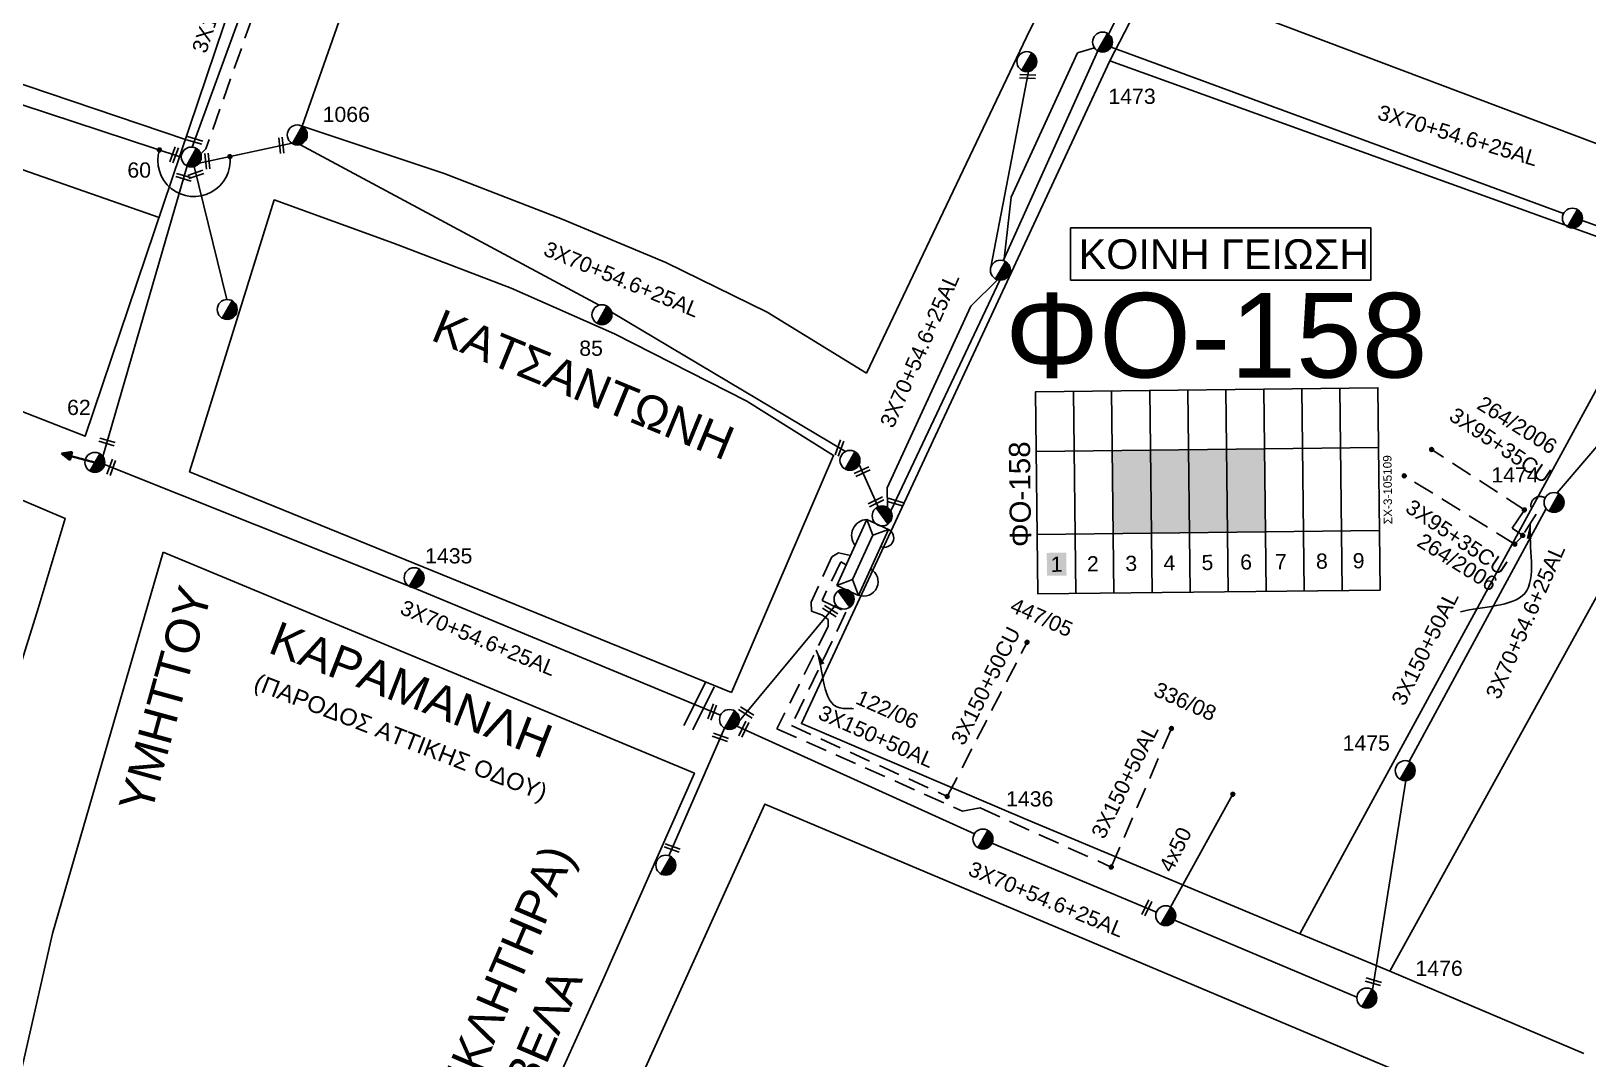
# Model space of a CAD drawing. Header units: millimetres. Extents: x 5016 to 7282, y 2879 to 3911.
# Drawn here: x 5852.1 to 6036.2, y 3244.1 to 3365.6 of the extents above; entities that cross this region are included whole.
import ezdxf
from ezdxf.enums import TextEntityAlignment as Align

# ---------------------------------------------------------------- set-up
doc = ezdxf.new("R2010")
doc.units = ezdxf.units.MM
doc.linetypes.add('DASHED', pattern=[19.05, 12.7, -6.35])
for name, color, linetype in [('Άγνωστα', 7, 'Continuous'), ('Ασφαλειοκιβώτια Χ.Τ 9 αναχωρήσεων', 7, 'Continuous'), ('Γέφυρες Εναέριου Δικτύου', 7, 'Continuous'), ('Επίτονοι', 7, 'Continuous'), ('Επιγραφές - Σχήματα', 7, 'Continuous'), ('Καλώδια ΧΤ   3x150+50AL', 7, 'DASHED'), ('Καλώδια ΧΤ   3x150+50CU', 7, 'DASHED'), ('Καλώδια ΧΤ   3x95+35 CU', 7, 'DASHED'), ('Μηχανική τομή', 7, 'Continuous'), ('Στύλος ΦΜ', 7, 'Continuous'), ('Στύλος ΦΜ @ 1', 7, 'Continuous'), ('Συνδέσεις', 7, 'Continuous'), ('Συνεστραμμένα ΧΤ   3x70+54.6+25 AL', 7, 'SYN_LINE'), ('Τομή', 7, 'Continuous'), ('Υποσταθμός εναέριος 2 στύλων', 7, 'Continuous'), ('Υποσταθμός πόλεως', 7, 'Continuous'), ('Υπόβαθρο ΔΕΗ', 7, 'Continuous'), ('Υπόγεια καλώδια Δικτύου ΧΤ και Παρ. ΧΤ - 3X150+70 AL', 7, 'DASHED')]:
    doc.layers.add(name, color=color, linetype=linetype)
doc.styles.get("Standard").update_dxf_attribs({"font": 'ARIAL.TTF'})
doc.linetypes.add('SYN_LINE', pattern='A,0.5,-0.0001,["/\\/\\/\\/",Standard,S=0.1,R=0,X=0,Y=-0.05],-0.25', length=0.7501)
doc.dimstyles.new('ISO-25', dxfattribs={"dimtxt": 2.5, "dimasz": 1.8, "dimexe": 1.25, "dimexo": 0.625, "dimtad": 1, "dimtxsty": 'Standard', "dimcen": 1.8, "dimadec": 0, "dimazin": 0, "dimtfac": 1, "dimtmove": 0, "dimatfit": 3, "dimfxl": 1.25, "dimarcsym": 0})

# ---------------------------------------------------------------- blocks, each defined once
blk = doc.blocks.new('ΥΠΑΡΧΩΝ ΤΣΙΜΕΝΤΕΝΙΟΣ ΣΤΥΛΟΣ')
at = {"layer": 'Στύλος ΦΜ'}
blk.add_hatch(color=7, dxfattribs=at).paths.add_polyline_path([(-1.29, -2.28, 0.574793), (2.62, 0, 0.268822), (1.3, 2.27)])
at = {"layer": 'Στύλος ΦΜ', "color": 7}
blk.add_line((-1.29, -2.28), (1.3, 2.27), dxfattribs=at)
blk.add_circle((0, 0), 2.62, dxfattribs=at)
at = {"layer": 'Στύλος ΦΜ', "flags": 4}
for tag, p in [('ΑΡΙΘΜΟΣ', (-4.68, 8.05)), ('ΤΥΠΟΣ', (-4.91, 3.03))]:
    blk.add_attdef(tag, p, '', height=4, dxfattribs=at)
blk = doc.blocks.new('ΥΠΟΣΤΑΘΜΟΣ ΕΝΑΕΡΙΟΣ ΕΠΙ 2 ΣΤΥΛΩΝ')
at = {"layer": 'Υποσταθμός εναέριος 2 στύλων', "linetype": 'Continuous'}
for points in [[(-11.97, -2.11, 0.574793), (-8.45, -0.07, 0.268822), (-9.64, 1.98)], [(9.68, -2.15, 0.574793), (13.19, -0.1, 0.268822), (12.01, 1.95)]]:
    blk.add_hatch(color=256, dxfattribs=at).paths.add_polyline_path(points)
for p, q in [((-11.97, -2.11), (-9.64, 1.98)), ((9.68, -2.15), (12.01, 1.95))]:
    blk.add_line(p, q, dxfattribs=at)
for centre in [(-10.81, -0.07), (10.84, -0.1)]:
    blk.add_circle(centre, 2.36, dxfattribs=at)
at = {"layer": 'Υποσταθμός πόλεως', "linetype": 'Continuous', "ltscale": 40}
blk.add_lwpolyline([(-8.57, 2.82), (8.57, 2.82), (8.57, -2.82), (-8.57, -2.82)], close=True, dxfattribs=at)
for points in [[(-5.75, 0), (-8.57, 2.82)], [(-8.57, -2.82), (-5.75, 0)], [(-5.75, 0), (5.75, 0)], [(5.75, 0), (8.57, 2.82)], [(8.57, -2.82), (5.75, 0)]]:
    blk.add_lwpolyline(points, dxfattribs=at)
at = {"layer": 'Υποσταθμός εναέριος 2 στύλων', "ltscale": 40, "flags": 1}
for tag, p in [('ΜΕΤΑΣΧΗΜΑΤΙΣΜΟΣ', (14.09, 2.51)), ('ΙΣΧΥΣ', (14.07, -0.28)), ('ΑΡΙΘΜΟΣ', (14.19, -3))]:
    blk.add_attdef(tag, p, '', height=1.8, dxfattribs=at)
blk = doc.blocks.new('ΕΠΙΤΟΝΟΣ')
at = {"layer": 'Επίτονοι', "lineweight": 40, "ltscale": 40}
blk.add_hatch(color=256, dxfattribs=at).paths.add_polyline_path([(-1.13, 6.47), (0, 9.1), (1.13, 6.47)])
for p, q in [((-1.13, 6.47), (0, 9.1)), ((0, 9.1), (1.13, 6.47)), ((1.13, 6.47), (-1.13, 6.47)), ((-1.13, 6.47), (0, 6.47)), ((0, 6.47), (0, 0))]:
    blk.add_line(p, q, dxfattribs=at)
blk = doc.blocks.new('ΑΣΦΑΛΕΙΟΚΙΒΩΤΙΟ ΥΠΟΣΤΑΘΜΟΥ 9 ΑΝΑΧΩΡΗΣΕΩΝ')
at = {"layer": 'Ασφαλειοκιβώτια Χ.Τ 9 αναχωρήσεων', "ltscale": 40}
for p, q in [((-23.8, 40.36), (24.02, 40.36)), ((-9.72, 40.36), (-9.72, -40.64)), ((9.94, 40.36), (9.94, -40.64)), ((-23.8, 31.36), (24.02, 31.36)), ((-23.8, 22.36), (24.02, 22.36)), ((-23.8, 13.36), (24.02, 13.36)), ((-23.8, 4.36), (24.02, 4.36)), ((-23.8, -4.64), (24.02, -4.64)), ((-23.8, -13.64), (24.02, -13.64)), ((-23.8, -22.64), (24.02, -22.64)), ((-23.8, -31.64), (24.02, -31.64))]:
    blk.add_line(p, q, dxfattribs=at)
at = {"layer": 'Ασφαλειοκιβώτια Χ.Τ 9 αναχωρήσεων'}
blk.add_lwpolyline([(-23.8, -40.64), (24.02, -40.64), (24.02, 40.36), (-23.8, 40.36)], close=True, dxfattribs=at)
for s, p in [('1', (-18.61, 37.24)), ('2', (-18.61, 28.67)), ('3', (-18.61, 19.6)), ('4', (-18.61, 10.58)), ('5', (-18.61, 1.57)), ('6', (-18.61, -7.57)), ('7', (-18.61, -15.81)), ('8', (-18.61, -25.5)), ('9', (-18.61, -34.19))]:
    blk.add_text(s, height=3.6, rotation=270, dxfattribs=at).set_placement(p)
at = {"layer": 'Ασφαλειοκιβώτια Χ.Τ 9 αναχωρήσεων', "ltscale": 40}
for tag, height, p in [('ΟΝΟΜΑ', 5, (-0.16, 44.31)), ('ΚΕΙΜΕΝΟ 1', 2, (17.06, 35.59)), ('ΚΕΙΜΕΝΟ 2', 2, (17.06, 26.88)), ('ΚΕΙΜΕΝΟ 3', 2, (17.06, 17.69)), ('ΚΕΙΜΕΝΟ 4', 2, (17.06, 8.71)), ('ΚΕΙΜΕΝΟ 5', 2, (17.06, -0.13)), ('ΚΕΙΜΕΝΟ 6', 2, (17.06, -9.05)), ('ΚΕΙΜΕΝΟ 7', 2, (17.06, -18.13)), ('ΚΕΙΜΕΝΟ 8', 2, (17.06, -26.85)), ('ΚΕΙΜΕΝΟ 9', 2, (17.06, -35.99)), ('ΣΧ', 2, (-0.1, -42.64))]:
    blk.add_attdef(tag, text='', height=height, dxfattribs=at).set_placement(p, align=Align.MIDDLE_CENTER)
blk = doc.blocks.new('ΜΗΧΑΝΙΚΗ ΤΟΜΗ')
at = {"layer": 'Μηχανική τομή', "ltscale": 40}
for p, q in [((-1.89, 0.78), (1.89, 0.78)), ((1.89, 0), (-1.89, 0))]:
    blk.add_line(p, q, dxfattribs=at)
blk = doc.blocks.new('ΤΟΜΗ')
at = {"layer": 'Τομή', "ltscale": 40}
for p, q in [((-5.68, 0), (5.68, 0)), ((5.68, -2.33), (-5.68, -2.33))]:
    blk.add_line(p, q, dxfattribs=at)
blk = doc.blocks.new('_ΣΥΝΔΕΣΗ')
at = {"layer": 'Συνδέσεις', "linetype": 'SYN_LINE', "ltscale": 40}
blk.add_hatch(color=256, dxfattribs=at).paths.add_polyline_path([(0.5, -0.01, 1), (-0.5, -0.01, 1)])
at = {"layer": 'Συνδέσεις'}
blk.add_circle((0, -0.01), 0.5, dxfattribs=at)

msp = doc.modelspace()

# ---------------------------------------------------------------- hatches: boundary and pattern name
at = {"layer": 'Ασφαλειοκιβώτια Χ.Τ 9 αναχωρήσεων', "lineweight": -3}
for color, points in [(6, [(5984.46, 3316.05), (5979.96, 3315.99), (5980.08, 3306.17), (5984.58, 3306.22)]), (27, [(5988.96, 3316.1), (5984.46, 3316.05), (5984.58, 3306.22), (5989.08, 3306.27)]), (5, [(5993.46, 3316.15), (5988.96, 3316.1), (5989.08, 3306.27), (5993.58, 3306.33)]), (2, [(5997.96, 3316.2), (5993.46, 3316.15), (5993.58, 3306.33), (5998.07, 3306.38)]), (62, [(5972.24, 3301.18), (5974.55, 3301.2), (5974.51, 3303.91), (5972.21, 3303.89)])]:
    msp.add_hatch(color=color, dxfattribs=at).paths.add_polyline_path(points)

# ---------------------------------------------------------------- linework, layer by layer
at = {"layer": 'Άγνωστα', "linetype": 'SYN_LINE', "lineweight": -3, "ltscale": 20}
msp.add_lwpolyline([(5871.38, 3349.57), (5875.26, 3333.85)], dxfattribs=at)
at = {"layer": 'Άγνωστα', "color": 27, "linetype": 'SYN_LINE', "lineweight": -3, "ltscale": 20}
msp.add_lwpolyline([(5986.86, 3262.01), (5994.22, 3275.35)], dxfattribs=at)
at = {"layer": 'Γέφυρες Εναέριου Δικτύου', "lineweight": -3}
msp.add_arc((5871.37, 3350.29), 4.28, 162.9985, 6.2377, dxfattribs=at)
at = {"layer": 'Επιγραφές - Σχήματα', "color": 190, "lineweight": -3}
msp.add_lwpolyline([(5975.03, 3336.14), (6010.54, 3336.14), (6010.54, 3342.32), (5975.03, 3342.32)], close=True, dxfattribs=at)
at = {"layer": 'Καλώδια ΧΤ   3x150+50AL', "color": 5, "lineweight": -3, "ltscale": 0.2}
msp.add_lwpolyline([(6031.15, 3310.39, 1.063173), (6030.09, 3308.45), (6028.49, 3305.96), (6027.57, 3304.92)], format="xyb", dxfattribs=at)
at = {"layer": 'Καλώδια ΧΤ   3x150+50AL', "color": 2, "lineweight": -3, "ltscale": 0.2}
msp.add_lwpolyline([(5949.01, 3303.57), (5947.58, 3303.9), (5946.78, 3303.41), (5944.35, 3298.05), (5944.41, 3296.98), (5945.69, 3296.51), (5946.35, 3296.02), (5946.37, 3295.19), (5940.31, 3283.1), (5962.24, 3273.36), (5964.34, 3273.72), (5979.84, 3266.74), (5986.95, 3283.12)], dxfattribs=at)
at = {"layer": 'Καλώδια ΧΤ   3x150+50CU', "color": 6, "lineweight": -3, "ltscale": 0.2}
msp.add_lwpolyline([(5948.51, 3302.49), (5947.85, 3302.81), (5945.64, 3298.27), (5948.47, 3296.88), (5942.02, 3283.47), (5960.44, 3275.09), (5969.88, 3293.32)], dxfattribs=at)
at = {"layer": 'Καλώδια ΧΤ   3x95+35 CU', "color": 5, "lineweight": -3, "ltscale": 0.2}
for points in [[(6028.49, 3305.96), (6027.24, 3306.79), (6028.69, 3308.97), (6017.72, 3316.11)], [(6027.57, 3304.92), (6014.49, 3313.01)]]:
    msp.add_lwpolyline(points, dxfattribs=at)
at = {"layer": 'Συνεστραμμένα ΧΤ   3x70+54.6+25 AL', "color": 62, "lineweight": -3, "ltscale": 20}
for points in [[(5979.5, 3365.24), (5998.54, 3402.88)], [(5977.87, 3363.59), (5975.85, 3363.01), (5968.02, 3345.94), (5967.16, 3338.65)], [(5965.61, 3337.68), (5970.07, 3360.82)], [(5966.37, 3336.19), (5963.22, 3333.06), (5953.34, 3311.59), (5953.38, 3309.26)]]:
    msp.add_lwpolyline(points, dxfattribs=at)
at = {"layer": 'Συνεστραμμένα ΧΤ   3x70+54.6+25 AL', "color": 5, "lineweight": -3, "ltscale": 20}
for points in [[(5871.14, 3351.88), (5882.52, 3383.01)], [(6033.32, 3344.01), (5979.81, 3363.67)], [(5967.06, 3338.44), (5978.24, 3363.26)], [(5869.87, 3350.69), (5841.42, 3360.02)], [(5871.98, 3349.98), (5882.96, 3352.32)], [(5883.88, 3352.17), (5919.28, 3333.18)], [(6054.08, 3336.53), (6035.51, 3343.2)], [(5953.77, 3308.84), (5966.65, 3336.14)], [(6032.57, 3310.97), (6053.63, 3335.58)], [(5920.74, 3332.37), (5948.42, 3315.89)], [(6015.08, 3279.21), (6031.25, 3309.14)], [(6010.72, 3252.23), (6014.68, 3276.96)], [(5987.33, 3260.46), (6008.89, 3251.34)]]:
    msp.add_lwpolyline(points, dxfattribs=at)
at = {"layer": 'Συνεστραμμένα ΧΤ   3x70+54.6+25 AL', "color": 6, "lineweight": -3, "ltscale": 20}
for points in [[(5860.59, 3315.3), (5870.56, 3349.64)], [(5860.8, 3314.32), (5896.72, 3299.99)], [(5897.26, 3299.78), (5933.62, 3284.68)]]:
    msp.add_lwpolyline(points, dxfattribs=at)
at = {"layer": 'Συνεστραμμένα ΧΤ   3x70+54.6+25 AL', "color": 62, "lineweight": -3, "ltscale": 5}
msp.add_lwpolyline([(5950.01, 3314.33), (5952.29, 3309.35)], dxfattribs=at)
at = {"layer": 'Συνεστραμμένα ΧΤ   3x70+54.6+25 AL', "color": 27, "lineweight": -3, "ltscale": 20}
for points in [[(5935.85, 3283.99), (5947.27, 3297.75)], [(5934.11, 3283.17), (5927.53, 3268.08)], [(5935.58, 3283.41), (5963.66, 3270.67)], [(5965.73, 3269.57), (5985.18, 3261.42)]]:
    msp.add_lwpolyline(points, dxfattribs=at)
at = {"layer": 'Συνεστραμμένα ΧΤ   3x70+54.6+25 AL', "color": 5, "lineweight": -3, "ltscale": 20}
msp.add_arc((5951.03, 3305.95), 1.89, 92.3959, 218.5936, dxfattribs=at)
at = {"layer": 'Συνεστραμμένα ΧΤ   3x70+54.6+25 AL', "color": 62, "lineweight": -3, "ltscale": 20}
msp.add_arc((5952.98, 3305.67), 1.13, 249.1988, 61.7908, dxfattribs=at)
at = {"layer": 'Συνεστραμμένα ΧΤ   3x70+54.6+25 AL', "color": 27, "lineweight": -3, "ltscale": 20}
msp.add_arc((5950.55, 3300.49), 1.72, 249.7649, 61.2246, dxfattribs=at)
at = {"layer": 'Υπόβαθρο ΔΕΗ', "lineweight": -3}
for points in [[(5821.7, 3420.22), (5885.14, 3396.65), (5858.52, 3317.68), (5796.23, 3342.01), (5741.81, 3361.44), (5708.74, 3373.51), (5682.71, 3381.79), (5657.3, 3388.73), (5639.81, 3392.87), (5634.14, 3394.22), (5640.18, 3424.11), (5645.03, 3456.49), (5647.05, 3483.13), (5660.26, 3478.47), (5703.58, 3462.34), (5759.79, 3442.54)], [(5852.93, 3297.32), (5856.14, 3307.97), (5825.85, 3320.85), (5791.76, 3333.72), (5762.76, 3343.42), (5732.94, 3355.14), (5704.6, 3364.83), (5679.25, 3372.96), (5658.18, 3378.92), (5631.65, 3385.17), (5623.3, 3344.72), (5640.31, 3340.82), (5658.32, 3335.97), (5684.82, 3328.01), (5724.1, 3313.97), (5770.72, 3297.32), (5844.82, 3271.43)]]:
    msp.add_lwpolyline(points, close=True, dxfattribs=at)
for points in [[(6035.72, 3244.7), (6012.77, 3254.44), (6002.13, 3258.85), (6002.13, 3258.85), (5969.53, 3272.49), (5943.2, 3283.71), (5979.67, 3362.06), (5984.84, 3372.09), (6028.57, 3464.67), (6028.57, 3464.67), (6088.96, 3417.06), (6088.96, 3417.06), (6050.46, 3347.3), (5984.84, 3372.09)], [(5950.91, 3325.14), (5970.22, 3365.7), (5975.37, 3375.89), (5998.33, 3421.87), (5981.91, 3427.82), (5967.14, 3433.4), (5936.99, 3442.91), (5915.69, 3450.03), (5901.02, 3402.92), (5901.02, 3402.92)], [(5870.35, 3352.77), (5814.02, 3371.84), (5829.21, 3417.43)], [(5897.43, 3392.18), (5897.43, 3392.18), (5884.17, 3354.33), (5900.94, 3348.73), (5914.9, 3343.35), (5927.18, 3338.21), (5939.14, 3332.34), (5950.91, 3325.14)], [(5804.47, 3338.79), (5812.42, 3362.71), (5867.24, 3343.56)], [(6002.13, 3258.85), (6045.46, 3338.33), (5979.67, 3362.06)], [(5934.95, 3287.38), (5947.01, 3315.42), (5936.74, 3321.82), (5921.09, 3329.78), (5908.88, 3335.17), (5894.97, 3340.5), (5880.86, 3345.62), (5870.85, 3313.48), (5934.95, 3287.38)], [(6012.77, 3254.44), (6012.77, 3254.44), (6057.06, 3334.61), (6133.06, 3304.22), (6111.72, 3273.64)], [(5867.72, 3303.98), (5854.63, 3258.89), (5845.85, 3220.35), (5897.07, 3203.35), (5919.66, 3253.28), (5930.55, 3277.82), (5867.72, 3303.98)], [(6030.89, 3235.34), (5938.87, 3274.18), (5905.49, 3200.51)]]:
    msp.add_lwpolyline(points, dxfattribs=at)
at = {"layer": 'Υπόγεια καλώδια Δικτύου ΧΤ και Παρ. ΧΤ - 3X150+70 AL', "color": 6, "lineweight": -3, "ltscale": 0.2}
msp.add_lwpolyline([(5893.92, 3410.8), (5895.95, 3409.5), (5891.26, 3395.59), (5889.6, 3394.63), (5885.69, 3382.6), (5883.33, 3381.5), (5872.77, 3351.68), (5872.17, 3351.06)], dxfattribs=at)

# ---------------------------------------------------------------- block references
at = {"layer": 'Ασφαλειοκιβώτια Χ.Τ 9 αναχωρήσεων', "lineweight": -3, "xscale": 0.4999999999999793, "yscale": 0.4999999999999793, "zscale": 0.4999999999999793, "rotation": 90.6663238648241}
msp.add_blockref('ΑΣΦΑΛΕΙΟΚΙΒΩΤΙΟ ΥΠΟΣΤΑΘΜΟΥ 9 ΑΝΑΧΩΡΗΣΕΩΝ', (5991.2, 3311.16), dxfattribs=at).add_auto_attribs({'ΟΝΟΜΑ': 'ΦΟ-158', 'ΣΧ': 'ΣΧ-3-105109'})
at = {"layer": 'Επίτονοι', "lineweight": -3, "xscale": 0.4499999999997791, "yscale": 0.4499999999997791, "zscale": 0.4499999999997791, "rotation": 75.02547498416611}
msp.add_blockref('ΕΠΙΤΟΝΟΣ', (5859.65, 3314.59), dxfattribs=at)
at = {"layer": 'Μηχανική τομή', "lineweight": -3}
for p, xscale, yscale, zscale, rotation in [((5969.96, 3360.4), 0.4999999999995798, 0.4999999999995798, 0.4999999999995798, 177.4090516559465), ((5871.5, 3352.85), 0.4999999999997242, 0.4999999999997242, 0.4999999999997242, 163.6064413830408), ((5881.89, 3352.09), 0.4999999999998831, 0.4999999999998831, 0.4999999999998831, 96.49003268302424), ((5868.84, 3351.03), 0.4999999999997563, 0.4999999999997563, 0.4999999999997563, 250.0283012664212), ((5873.14, 3350.23), 0.4999999999998831, 0.4999999999998831, 0.4999999999998831, 96.49003268302424), ((5870.22, 3348.49), 0.4999999999997242, 0.4999999999997242, 0.4999999999997242, 163.6064413830408), ((5871.65, 3348.45), 0.4999999999998667, 0.4999999999998667, 0.4999999999998667, 19.17587648010361), ((5861.14, 3317.19), 0.4999999999997242, 0.4999999999997242, 0.4999999999997242, 163.6064413830408), ((5947.87, 3316.22), 0.4999999999999274, 0.4999999999999274, 0.4999999999999274, 69.52911085228503), ((5861.77, 3313.93), 0.4999999999999274, 0.4999999999999274, 0.4999999999999274, 69.52911085228503), ((5950.31, 3313.67), 0.4999999999997705, 0.4999999999997705, 0.4999999999997705, 205.3012711080179), ((5951.94, 3310.1), 0.4999999999997705, 0.4999999999997705, 0.4999999999997705, 205.3012711080179), ((5954.36, 3310.08), 0.4999999999997242, 0.4999999999997242, 0.4999999999997242, 163.6064413830408), ((5946.51, 3296.84), 0.4999999999998945, 0.4999999999998945, 0.4999999999998945, 327.9525859615873), ((5932.83, 3285.01), 0.4999999999999274, 0.4999999999999274, 0.4999999999999274, 69.52911085228503), ((5936.57, 3284.85), 0.4999999999998945, 0.4999999999998945, 0.4999999999998945, 327.9525859615873), ((5933.55, 3281.88), 0.4999999999998687, 0.4999999999998687, 0.4999999999998687, 340.4518800096341), ((5936.57, 3282.96), 0.4999999999999261, 0.4999999999999261, 0.4999999999999261, 64.91135785582311), ((5927.84, 3268.8), 0.4999999999998687, 0.4999999999998687, 0.4999999999998687, 340.4518800096341), ((5984.22, 3261.82), 0.4999999999999261, 0.4999999999999261, 0.4999999999999261, 64.91135785582311), ((6010.9, 3253.36), 0.4999999999997242, 0.4999999999997242, 0.4999999999997242, 163.6064413830408)]:
    msp.add_blockref('ΜΗΧΑΝΙΚΗ ΤΟΜΗ', p, dxfattribs=dict(at, xscale=xscale, yscale=yscale, zscale=zscale, rotation=rotation))
at = {"layer": 'Στύλος ΦΜ @ 1', "lineweight": -3, "ltscale": 40}
ref = msp.add_blockref('ΥΠΑΡΧΩΝ ΤΣΙΜΕΝΤΕΝΙΟΣ ΣΤΥΛΟΣ', (5978.81, 3364.29), dxfattribs=dict(at, xscale=0.4499999999998181, yscale=0.4499999999998181, zscale=0.4499999999998181))
ref.add_attrib('ΤΥΠΟΣ', '1473', (5979.5, 3356.98), dxfattribs={"layer": 'Στύλος ΦΜ', "height": 1.8, "flags": 4})
at = {"layer": 'Στύλος ΦΜ @ 1', "lineweight": -3, "ltscale": 40, "xscale": 0.4499999999998181, "yscale": 0.4499999999998181, "zscale": 0.4499999999998181}
for p in [(5969.85, 3361.98), (6034.37, 3343.47), (5966.73, 3337.32), (5875.3, 3332.67), (5948.94, 3314.83), (5934.69, 3284.19), (5927.16, 3266.96), (5986.28, 3260.99)]:
    msp.add_blockref('ΥΠΑΡΧΩΝ ΤΣΙΜΕΝΤΕΝΙΟΣ ΣΤΥΛΟΣ', p, dxfattribs=at)
at = {"layer": 'Στύλος ΦΜ @ 1', "lineweight": -3, "ltscale": 40}
ref = msp.add_blockref('ΥΠΑΡΧΩΝ ΤΣΙΜΕΝΤΕΝΙΟΣ ΣΤΥΛΟΣ', (5883.58, 3353.31), dxfattribs=dict(at, xscale=0.4499999999998181, yscale=0.4499999999998181, zscale=0.4499999999998181))
ref.add_attrib('ΤΥΠΟΣ', '1066', (5886.58, 3354.84), dxfattribs={"layer": 'Στύλος ΦΜ', "height": 1.8, "flags": 4})
ref = msp.add_blockref('ΥΠΑΡΧΩΝ ΤΣΙΜΕΝΤΕΝΙΟΣ ΣΤΥΛΟΣ', (5871.05, 3350.7), dxfattribs=dict(at, xscale=0.4499999999998181, yscale=0.4499999999998181, zscale=0.4499999999998181))
ref.add_attrib('ΤΥΠΟΣ', '60', (5863.49, 3348.26), dxfattribs={"layer": 'Στύλος ΦΜ', "height": 1.8, "flags": 4})
ref = msp.add_blockref('ΥΠΑΡΧΩΝ ΤΣΙΜΕΝΤΕΝΙΟΣ ΣΤΥΛΟΣ', (5919.61, 3332.05), dxfattribs=dict(at, xscale=0.4499999999998181, yscale=0.4499999999998181, zscale=0.4499999999998181))
ref.add_attrib('ΤΥΠΟΣ', '85', (5916.93, 3327.19), dxfattribs={"layer": 'Στύλος ΦΜ', "height": 1.8, "flags": 4})
ref = msp.add_blockref('ΥΠΑΡΧΩΝ ΤΣΙΜΕΝΤΕΝΙΟΣ ΣΤΥΛΟΣ', (5859.65, 3314.59), dxfattribs=dict(at, xscale=0.4499999999998181, yscale=0.4499999999998181, zscale=0.4499999999998181))
ref.add_attrib('ΤΥΠΟΣ', '62', (5856.36, 3320.19), dxfattribs={"layer": 'Στύλος ΦΜ', "height": 1.8, "flags": 4})
ref = msp.add_blockref('ΥΠΑΡΧΩΝ ΤΣΙΜΕΝΤΕΝΙΟΣ ΣΤΥΛΟΣ', (6032.2, 3309.85), dxfattribs=dict(at, xscale=0.4499999999998181, yscale=0.4499999999998181, zscale=0.4499999999998181))
ref.add_attrib('ΤΥΠΟΣ', '1474', (6024.79, 3312.21), dxfattribs={"layer": 'Στύλος ΦΜ', "height": 1.8, "flags": 4})
ref = msp.add_blockref('ΥΠΑΡΧΩΝ ΤΣΙΜΕΝΤΕΝΙΟΣ ΣΤΥΛΟΣ', (5897.4, 3300.95), dxfattribs=dict(at, xscale=0.4499999999998181, yscale=0.4499999999998181, zscale=0.4499999999998181))
ref.add_attrib('ΤΥΠΟΣ', '1435', (5898.7, 3302.64), dxfattribs={"layer": 'Στύλος ΦΜ', "height": 1.8, "flags": 4})
ref = msp.add_blockref('ΥΠΑΡΧΩΝ ΤΣΙΜΕΝΤΕΝΙΟΣ ΣΤΥΛΟΣ', (6014.6, 3278.14), dxfattribs=dict(at, xscale=0.4499999999998181, yscale=0.4499999999998181, zscale=0.4499999999998181))
ref.add_attrib('ΤΥΠΟΣ', '1475', (6007.19, 3280.5), dxfattribs={"layer": 'Στύλος ΦΜ', "height": 1.8, "flags": 4})
ref = msp.add_blockref('ΥΠΑΡΧΩΝ ΤΣΙΜΕΝΤΕΝΙΟΣ ΣΤΥΛΟΣ', (5964.66, 3270.05), dxfattribs=dict(at, xscale=0.4499999999998181, yscale=0.4499999999998181, zscale=0.4499999999998181))
ref.add_attrib('ΤΥΠΟΣ', '1436', (5967.4, 3273.9), dxfattribs={"layer": 'Στύλος ΦΜ', "height": 1.8, "flags": 4})
ref = msp.add_blockref('ΥΠΑΡΧΩΝ ΤΣΙΜΕΝΤΕΝΙΟΣ ΣΤΥΛΟΣ', (6010.06, 3251.25), dxfattribs=dict(at, xscale=0.4499999999998181, yscale=0.4499999999998181, zscale=0.4499999999998181))
ref.add_attrib('ΤΥΠΟΣ', '1476', (6015.81, 3253.87), dxfattribs={"layer": 'Στύλος ΦΜ', "height": 1.8, "flags": 4})
at = {"layer": 'Συνδέσεις', "lineweight": -3, "xscale": 0.4499999999998181, "yscale": 0.4499999999998181, "zscale": 0.4499999999998181}
for p in [(5867.28, 3351.54), (5875.62, 3350.75), (6017.72, 3316.11), (6014.49, 3313.01), (6028.69, 3308.97), (6027.57, 3304.92), (6028.49, 3305.96), (5969.88, 3293.32), (5986.95, 3283.12), (5960.44, 3275.09), (5994.22, 3275.35), (5979.84, 3266.74)]:
    msp.add_blockref('_ΣΥΝΔΕΣΗ', p, dxfattribs=at)
at = {"layer": 'Τομή', "lineweight": -3, "xscale": 0.4999999999996392, "yscale": 0.4999999999996392, "zscale": 0.4999999999996392, "rotation": 243.5134115074893}
msp.add_blockref('ΤΟΜΗ', (5931.62, 3285.51), dxfattribs=at)
at = {"layer": 'Υποσταθμός εναέριος 2 στύλων', "lineweight": -3, "xscale": 0.4999999999999922, "yscale": 0.4999999999999922, "zscale": 0.4999999999999922, "rotation": 65.49475867769144}
msp.add_blockref('ΥΠΟΣΤΑΘΜΟΣ ΕΝΑΕΡΙΟΣ ΕΠΙ 2 ΣΤΥΛΩΝ', (5950.45, 3303.35), dxfattribs=at)

# ---------------------------------------------------------------- texts
at = {"layer": 'Επιγραφές - Σχήματα', "color": 190, "lineweight": -3, "insert": (5975.98, 3340.97), "char_height": 3.5, "width": 35.1311, "attachment_point": 1}
msp.add_mtext('KOINH ΓΕΙΩΣΗ', dxfattribs=at)
at = {"layer": 'Επιγραφές - Σχήματα', "color": 7, "lineweight": -3, "insert": (5967.26, 3334.62), "char_height": 10, "width": 168.3718, "attachment_point": 1}
msp.add_mtext('ΦΟ-158', dxfattribs=at)
at = {"layer": 'Επιγραφές - Σχήματα', "color": 7, "lineweight": -3, "width": 168.3718, "attachment_point": 1}
for s, insert, char_height, rotation in [('ΚΑΤΣΑΝΤΩΝΗ', (5900.73, 3332.82), 4, 337.6627), ('264/2006', (6023.89, 3322.56), 1.8, 327.9514), ('264/2006', (6016.8, 3306.33), 1.8, 327.9514), ('ΥΜΗΤΤΟΥ', (5862.42, 3273.95), 4, 74.6383), ('447/05', (5968.46, 3298.65), 1.8, 336.0777), ('ΚΑΡΑΜΑΝΛΗ\\P{\\H0.5x;(ΠΑΡΟΔΟΣ ΑΤΤΙΚΗΣ ΟΔΟΥ)}', (5881.41, 3295.89), 4, 338.8626), ('336/08', (5985.43, 3288.71), 1.8, 336.0777), ('122/06', (5950.21, 3287.76), 1.8, 336.0777), ('4x50', (5985.4, 3266.77), 1.8, 63.6651), ('(ΤΣΙΚΛΗΤΗΡΑ)\\PΤΖΑΒΕΛΑ', (5897.6, 3234.31), 4, 66.8917)]:
    msp.add_mtext(s, dxfattribs=dict(at, insert=insert, char_height=char_height, rotation=rotation))
at = {"layer": 'Καλώδια ΧΤ   3x150+50AL', "color": 7, "lineweight": -3, "char_height": 1.8, "width": 168.3718, "attachment_point": 1}
for insert, rotation in [((6012.88, 3286.47), 63.6137), ((5945.76, 3285.97), 336.0777), ((5977.39, 3270.73), 63.6137)]:
    msp.add_mtext('3X150+50AL', dxfattribs=dict(at, insert=insert, rotation=rotation))
at = {"layer": 'Καλώδια ΧΤ   3x150+50CU', "color": 7, "lineweight": -3, "insert": (5960.78, 3281.79), "char_height": 1.8, "width": 168.3718, "attachment_point": 1, "rotation": 63.424}
msp.add_mtext('3X150+50CU', dxfattribs=at)
at = {"layer": 'Καλώδια ΧΤ   3x95+35 CU', "color": 7, "lineweight": -3, "char_height": 1.8, "width": 168.3718, "attachment_point": 1, "rotation": 326.0872}
for insert in [(6020.64, 3321.21), (6015.48, 3310.34)]:
    msp.add_mtext('3X95+35CU', dxfattribs=dict(at, insert=insert))
at = {"layer": 'Συνεστραμμένα ΧΤ   3x70+54.6+25 AL', "color": 7, "lineweight": -3, "char_height": 1.8, "width": 168.3718, "attachment_point": 1}
for insert, rotation in [((6011.72, 3356.92), 343.3273), ((5913.25, 3340.8), 337.6121), ((5952.41, 3319.24), 66.3082), ((6024.05, 3287.17), 66.3082), ((5896.29, 3298.39), 337.6121), ((5963.47, 3267.49), 337.6121)]:
    msp.add_mtext('3X70+54.6+25AL', dxfattribs=dict(at, insert=insert, rotation=rotation))
at = {"layer": 'Υπόγεια καλώδια Δικτύου ΧΤ και Παρ. ΧΤ - 3X150+70 AL', "color": 7, "lineweight": -3, "insert": (5871.08, 3363.41), "char_height": 1.8, "width": 168.3718, "attachment_point": 1, "rotation": 71.5569}
msp.add_mtext('3X150+70AL', dxfattribs=at)

# ---------------------------------------------------------------- leaders
at = {"layer": 'Επιγραφές - Σχήματα', "lineweight": -3, "path_type": 1}
for points in [[(6029.39, 3307.35), (6028.73, 3299.1), (6021.15, 3296.9)], [(5944.96, 3292.37), (5947.76, 3285.55), (5949.37, 3285.46)]]:
    msp.add_leader(points, dimstyle='ISO-25', override={"dimgap": 0.625, "dimtad": 0}, dxfattribs=at)

doc.saveas('drawing.dxf')
